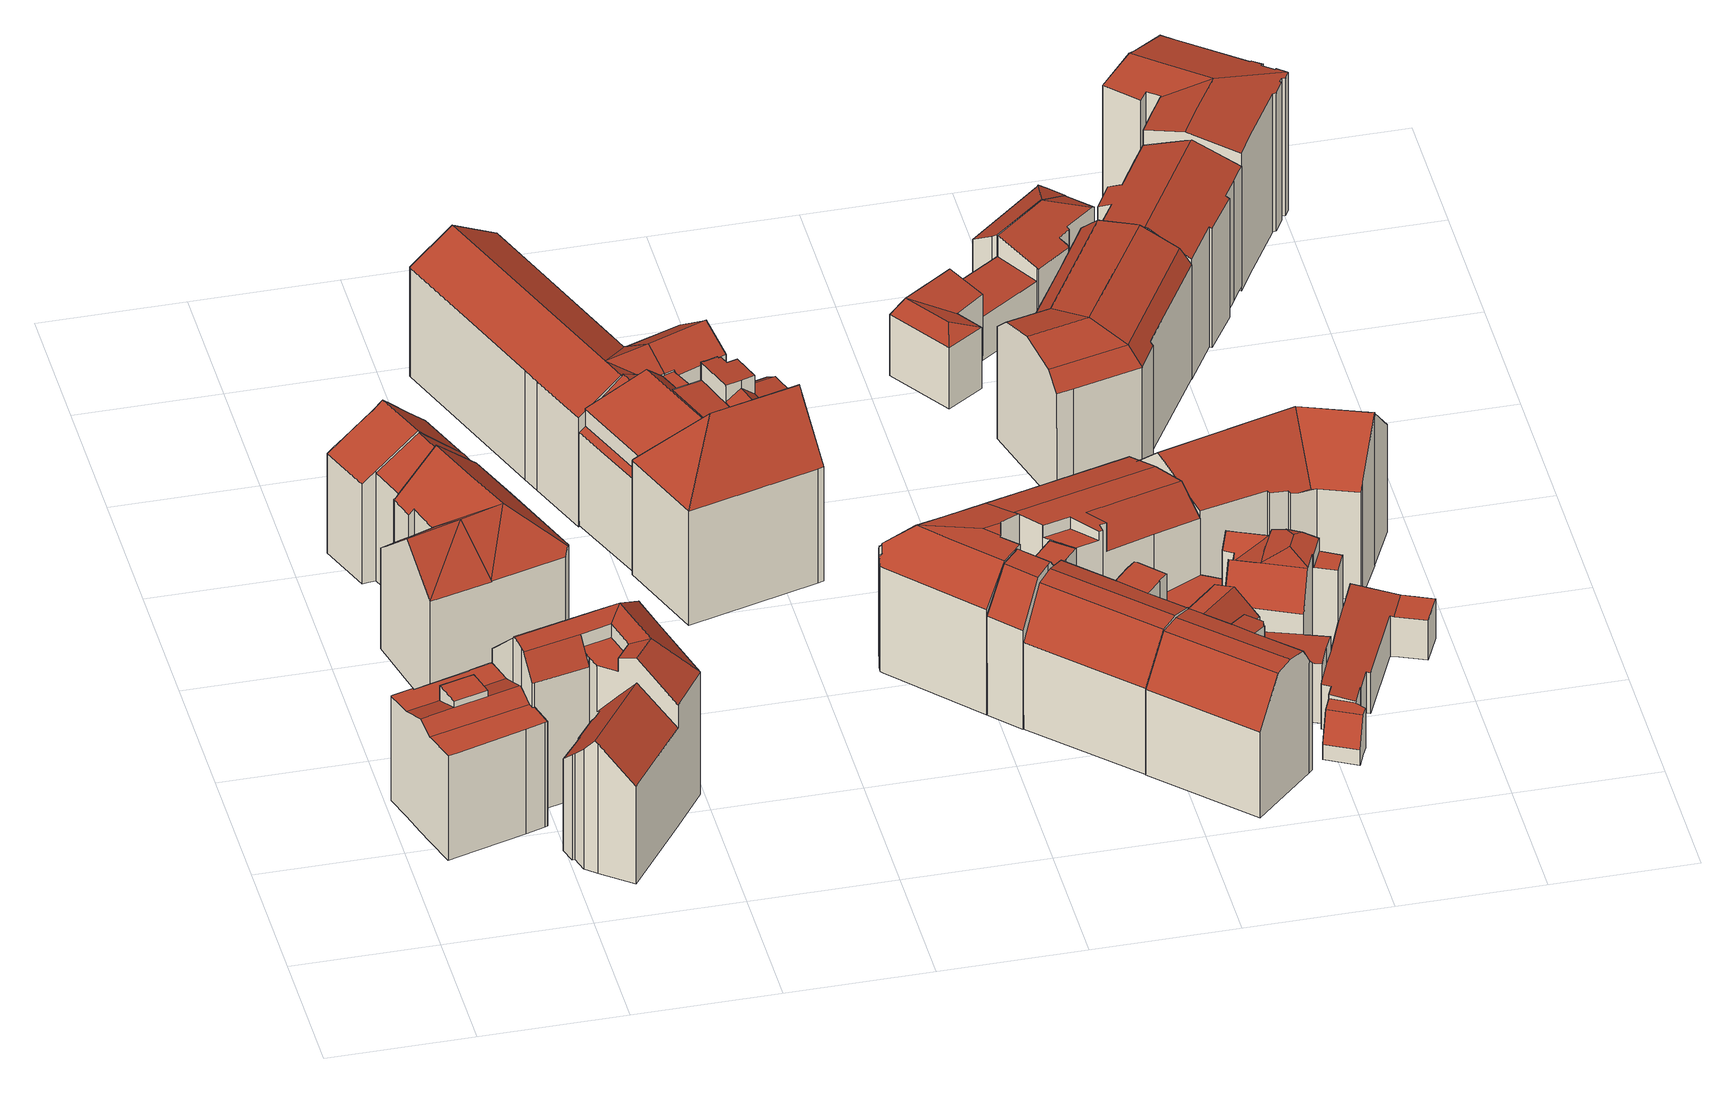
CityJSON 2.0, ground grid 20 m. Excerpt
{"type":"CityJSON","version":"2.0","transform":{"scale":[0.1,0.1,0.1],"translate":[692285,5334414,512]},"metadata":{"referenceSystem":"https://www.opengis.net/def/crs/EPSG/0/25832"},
"CityObjects":{
"building1":{"type":"Building","attributes":{"Gemeindeschluessel":"09162000","HoeheDach":"532.167","HoeheGrund":"513.190","Methode":"2000","NiedrigsteTraufeDesGebaeudes":"529.750","Geometrietyp2DReferenz":"3000","function":"31001_9998","roofType":"1000","measuredHeight":18.98,"storeysAboveGround":5},"geometry":[{"type":"MultiSurface","lod":"2","boundaries":[[[0,1,2,3,4,5,6,7,8,9]],[[10,11,12,13]],[[6,14,15,7]],[[14,16,17,15]],[[18,19,20,21,22,23]],[[13,12,24,25]],[[26,27,11,10]],[[3,28,29,30,31,4]],[[32,33,34,35,36]],[[5,37,38,33,32,14,6]],[[25,29,28,3,2,1,0,9,39,40,41,42,43,44,45,23,22,21,46,47,48,49,50,51,52,53,26,10,13]],[[43,54,55,44]],[[32,56,16,14]],[[45,57,18,23]],[[44,55,57,45]],[[25,24,30,29]],[[42,58,54,43]],[[48,47,46,59,60,61]],[[9,8,62,39]],[[38,52,51,50,34,33]],[[37,27,26,53,52,38]],[[8,7,15,36,35,61,60,59,20,19,18,57,55,54,58,63,64,62]],[[15,17,65,36]],[[41,63,58,42]],[[16,56,65,17]],[[39,62,64,40]],[[4,31,30,24,12,11,27,37,5]],[[35,34,50,49,48,61]],[[40,64,63,41]],[[21,20,59,46]],[[36,65,56,32]]],"semantics":{"surfaces":[{"type":"WallSurface"},{"type":"RoofSurface"},{"type":"GroundSurface"}],"values":[0,0,1,0,0,0,0,0,1,1,2,0,0,0,0,0,0,0,0,0,0,1,0,0,1,0,1,0,0,0,0]}}]},
"building2":{"type":"Building","attributes":{"Gemeindeschluessel":"09162000","HoeheDach":"537.870","HoeheGrund":"513.090","Methode":"2000","NiedrigsteTraufeDesGebaeudes":"527.578","Geometrietyp2DReferenz":"3000","function":"31001_9998","roofType":"3100","measuredHeight":24.78,"storeysAboveGround":5},"geometry":[{"type":"MultiSurface","lod":"2","boundaries":[[[66,67,68,69,70,71]],[[72,73,74,75,76]],[[77,75,74,78,79,80,81,82,83]],[[84,85,66,71]],[[86,87,88,89]],[[90,91,92,93]],[[94,95,96,97]],[[98,99,100,101,102,103,104,69,68,105]],[[106,107,108,76,75,77,83,109,110,92,91,111,112]],[[113,114,101,100,78,74,73]],[[89,88,115,116]],[[117,108,107,118]],[[119,110,109,120]],[[95,121,122,123,105,68,67,66,85,96]],[[113,73,72,124]],[[125,126,127,128,115,129]],[[130,131,99,98,105,123]],[[87,131,130,123,88]],[[97,96,85,84]],[[93,92,110,119]],[[132,106,112,133]],[[128,134,82,81,86,89,116]],[[135,124,72,76,108,117]],[[79,131,87,80]],[[78,100,99,131,79]],[[114,113,124,135,117,118,132,133,136,90,93,119,120,137,138,139,140,141,142,143,94,97,84,71,70,69,104,103,102,101]],[[143,142,144,121,95,94]],[[141,140,125,129,144,142]],[[139,138,134,127,126]],[[127,134,128]],[[139,126,125,140]],[[118,107,106,132]],[[116,115,128]],[[133,112,111,136]],[[137,120,109,83,82,134,138]],[[144,129,115,88,123,122,121]],[[81,80,87,86]],[[136,111,91,90]]],"semantics":{"surfaces":[{"type":"WallSurface"},{"type":"RoofSurface"},{"type":"GroundSurface"}],"values":[0,1,0,0,0,0,0,0,1,0,0,0,0,1,0,1,1,1,0,0,0,1,0,1,1,2,0,0,0,0,0,0,0,0,0,1,0,0]}}]},
"building3":{"type":"Building","attributes":{"Gemeindeschluessel":"09162000","HoeheDach":"535.716","HoeheGrund":"513.120","Methode":"2000","NiedrigsteTraufeDesGebaeudes":"529.094","Geometrietyp2DReferenz":"3000","function":"31001_1000","roofType":"3100","measuredHeight":22.6,"storeysAboveGround":4},"geometry":[{"type":"MultiSurface","lod":"2","boundaries":[[[145,146,147,148,149,150]],[[151,152,153,154]],[[155,156,157,158,159,160,161,162,163,151,154,164,165,166,167,168,169,170,171,172,150,149,148,173,174]],[[175,176,177]],[[170,169,168,178,179,180]],[[181,182,145,150,172,171]],[[180,179,178,183,184,185,186,146,145,182,181]],[[186,185,187,188,189,147,146]],[[189,188,174,173,148,147]],[[190,156,155,174,188,187]],[[177,176,191]],[[170,180,181,171]],[[190,187,185,192]],[[159,158,157,156,190,192,175,177]],[[191,176,193]],[[194,195,165,164]],[[167,166,165,195,184,183,178,168]],[[175,192,185,176]],[[163,196,152,151]],[[197,193,176,195,194,153,152,196]],[[164,154,153,194]],[[195,176,185,184]],[[162,161,160,159,177,191,193,197,196,163]]],"semantics":{"surfaces":[{"type":"WallSurface"},{"type":"GroundSurface"},{"type":"RoofSurface"}],"values":[0,0,1,2,0,0,2,2,0,0,2,0,2,0,2,0,0,2,0,2,0,2,0]}}]},
"building4":{"type":"Building","attributes":{"Gemeindeschluessel":"09162000","HoeheDach":"535.520","HoeheGrund":"513.040","Methode":"2000","NiedrigsteTraufeDesGebaeudes":"528.786","Geometrietyp2DReferenz":"3000","function":"31001_1000","roofType":"3100","measuredHeight":22.48,"storeysAboveGround":4},"geometry":[{"type":"MultiSurface","lod":"2","boundaries":[[[198,199,200,201]],[[202,203,204,205,206,207]],[[208,209,199,198,210,211]],[[212,213,204,203,202,214,215,216,211,210,198,201,217,218]],[[218,219,220,212]],[[217,221,219,218]],[[204,213,212,220,222,205]],[[223,224,225,216,215,214]],[[207,206,205,222,209,208,225,224,223]],[[222,220,219,221,200,199,209]],[[216,225,208,211]],[[202,207,223,214]],[[201,200,221,217]]],"semantics":{"surfaces":[{"type":"WallSurface"},{"type":"GroundSurface"},{"type":"RoofSurface"}],"values":[0,0,0,1,0,0,0,0,2,2,0,0,0]}}]},
"building5":{"type":"Building","attributes":{"Gemeindeschluessel":"09162000","HoeheDach":"535.321","HoeheGrund":"513.120","Methode":"2000","NiedrigsteTraufeDesGebaeudes":"529.625","Geometrietyp2DReferenz":"3000","function":"31001_1000","roofType":"3100","measuredHeight":22.2},"geometry":[{"type":"MultiSurface","lod":"2","boundaries":[[[226,227,220,228,229,230]],[[231,150,232,233,226,230]],[[150,234,235,148,236,237,238,232]],[[239,240,236,148]],[[237,236,240,220,227]],[[235,234,150,231,230,229,228,239,148]],[[233,232,238,237,227,226]],[[228,220,240,239]]],"semantics":{"surfaces":[{"type":"WallSurface"},{"type":"RoofSurface"},{"type":"GroundSurface"}],"values":[0,0,0,0,1,2,1,0]}}]},
"building6":{"type":"Building","attributes":{"Gemeindeschluessel":"09162000","HoeheDach":"534.050","HoeheGrund":"512.701","Methode":"2000","NiedrigsteTraufeDesGebaeudes":"529.891","Geometrietyp2DReferenz":"3000","function":"31001_1000","roofType":"3100","measuredHeight":21.35,"storeysAboveGround":5},"geometry":[{"type":"MultiSurface","lod":"2","boundaries":[[[241,242,243,244]],[[245,246,247,248]],[[249,250,251,252]],[[252,251,253,254]],[[243,255,256,244]],[[246,245,257,254,253,258]],[[259,242,241,260,261,262]],[[249,252,254,257,245,248,263,264,265,259,262,266]],[[267,261,260,244,258,253,251,250]],[[268,256,255,265,264]],[[247,269,263,248]],[[268,269,247,246,258,244,256]],[[263,269,268,264]],[[262,261,267,266]],[[259,265,255,243,242]],[[260,241,244]],[[249,266,267,250]]],"semantics":{"surfaces":[{"type":"RoofSurface"},{"type":"WallSurface"},{"type":"GroundSurface"}],"values":[0,1,1,1,0,1,1,2,0,1,1,0,1,1,1,0,1]}}]},
"building7":{"type":"Building","attributes":{"Gemeindeschluessel":"09162000","HoeheDach":"540.300","HoeheGrund":"512.963","Methode":"2000","NiedrigsteTraufeDesGebaeudes":"527.815","Geometrietyp2DReferenz":"3000","function":"31001_2000","roofType":"3100","measuredHeight":27.34,"storeysAboveGround":7},"geometry":[{"type":"MultiSurface","lod":"2","boundaries":[[[270,271,272,273]],[[274,275,276,277,278,279]],[[280,281,282,283,284]],[[282,285,286,287,283]],[[288,289,290,281,280,291,292,293,294,295,296,297]],[[298,299,300,301,302,303,304,305]],[[306,274,279,307,308,309]],[[310,311,312,313]],[[314,315,316,317]],[[318,319,320,293,292]],[[321,322,317,316,284,283,287,323,324,325,326]],[[327,301,300,328]],[[329,330,331,332]],[[333,297,296,334,335]],[[336,337,338]],[[339,340,276,275]],[[341,342,308,307]],[[286,323,287]],[[343,344,345,346,304,303]],[[347,302,301,327]],[[277,325,324,285,278]],[[286,285,324,323]],[[320,319,348,349]],[[319,318,322,321,310,313,339,275,274,306,350,344,343,347,327,328,351,329,332,348]],[[320,349,294,293]],[[336,290,289,352,337]],[[277,276,340,312,311,326,325]],[[306,309,353,350]],[[315,280,284,316]],[[328,300,299,351]],[[331,330,295,294,349]],[[354,355,271,270]],[[272,342,341,338,337,352,273]],[[335,334,356,357]],[[288,297,354,270]],[[329,351,299,298,356,334,296,295,330]],[[336,338,341,307,279,278,285,282,281,290]],[[298,305,358,359,357,356]],[[333,354,297]],[[272,271,355,359,358,346,345,353,309,308,342]],[[304,346,358,305]],[[350,353,345,344]],[[313,312,340,339]],[[321,326,311,310]],[[332,331,349,348]],[[359,355,354,333,335,357]],[[289,288,270,273]],[[322,318,292,291,314,317]],[[289,273,352]],[[343,303,302,347]],[[314,291,280,315]]],"semantics":{"surfaces":[{"type":"WallSurface"},{"type":"RoofSurface"},{"type":"GroundSurface"}],"values":[0,0,1,1,1,1,0,0,1,0,0,0,0,1,0,0,0,1,0,0,0,1,0,2,1,1,1,0,0,0,1,0,0,1,1,0,1,0,0,1,0,0,0,0,0,0,1,0,0,0,0]}}]},
"building8":{"type":"Building","attributes":{"Gemeindeschluessel":"09162000","HoeheDach":"534.050","HoeheGrund":"513.023","Methode":"2000","NiedrigsteTraufeDesGebaeudes":"529.965","Geometrietyp2DReferenz":"3000","function":"31001_9998","roofType":"3100","measuredHeight":21.03,"storeysAboveGround":5},"geometry":[{"type":"MultiSurface","lod":"2","boundaries":[[[360,361,362,363,364]],[[365,366,361,360]],[[313,367,368,310]],[[310,368,369,321]],[[364,363,367,313]],[[370,371,366,365]],[[243,362,361,366,371]],[[360,364,313,310,321,370,365]],[[321,369,243,371,370]],[[369,368,367,363,362,243]]],"semantics":{"surfaces":[{"type":"WallSurface"},{"type":"RoofSurface"},{"type":"GroundSurface"}],"values":[0,0,0,0,0,0,1,2,0,1]}}]},
"building9":{"type":"Building","attributes":{"Gemeindeschluessel":"09162000","HoeheDach":"535.210","HoeheGrund":"513.204","Methode":"2000","NiedrigsteTraufeDesGebaeudes":"516.965","Geometrietyp2DReferenz":"3000","function":"31001_9998","roofType":"2100","measuredHeight":22.01,"storeysAboveGround":4},"geometry":[{"type":"MultiSurface","lod":"2","boundaries":[[[372,373,374,375,376]],[[377,378,379,380,374,373]],[[381,382,383,384,385]],[[384,383,375,374,380]],[[381,385,379,378]],[[385,384,380,379]],[[386,387,388,389,390,391]],[[392,393,387,386]],[[372,376,394,395,396,397]],[[392,386,391,395,394]],[[396,395,391,390]],[[388,377,373,372,397,389]],[[393,382,381,378,377,388,387]],[[382,393,392,394,376,375,383]],[[396,390,389,397]]],"semantics":{"surfaces":[{"type":"RoofSurface"},{"type":"WallSurface"},{"type":"GroundSurface"}],"values":[0,1,1,0,1,0,1,1,1,0,1,1,2,1,0]}}]},
"building10":{"type":"Building","attributes":{"Gemeindeschluessel":"09162000","HoeheDach":"534.310","HoeheGrund":"513.300","Methode":"2000","NiedrigsteTraufeDesGebaeudes":"527.041","Geometrietyp2DReferenz":"3000","function":"31001_1000","roofType":"3100","measuredHeight":21.01,"storeysAboveGround":4},"geometry":[{"type":"MultiSurface","lod":"2","boundaries":[[[398,399,400,401,402,403,404,405,406]],[[407,408,409,410,411,412]],[[413,414,406,405]],[[415,416,414,413]],[[409,417,418,419,420,421,422,410]],[[399,398,423]],[[424,425,426,427,428,429,430,419,418]],[[431,432,401,400,399,423]],[[423,398,406,414,416,433,434,424]],[[435,430,429,436]],[[437,438,408,407]],[[439,428,427,440]],[[424,434,425]],[[437,441,442,443,444,445,402,401,432,446,447,438]],[[436,429,428,439]],[[445,444,443,442,441,412,411,410,422,421,420,435,436,439,440,448,449,450,415,413,405,404,403,402]],[[446,432,431,423,424,418,417]],[[450,433,416,415]],[[420,419,430,435]],[[440,427,426,448]],[[426,425,434,433,450,449,448]],[[441,437,407,412]],[[438,447,446,417,409,408]]],"semantics":{"surfaces":[{"type":"WallSurface"},{"type":"RoofSurface"},{"type":"GroundSurface"}],"values":[0,0,0,0,0,0,1,1,1,0,1,0,0,0,0,2,1,0,0,0,0,0,1]}}]},
"building11":{"type":"Building","attributes":{"Gemeindeschluessel":"09162000","HoeheDach":"535.470","HoeheGrund":"513.220","Methode":"2000","NiedrigsteTraufeDesGebaeudes":"529.738","Geometrietyp2DReferenz":"3000","function":"31001_9998","roofType":"3100","measuredHeight":22.25,"storeysAboveGround":4},"geometry":[{"type":"MultiSurface","lod":"2","boundaries":[[[451,452,453,454,455,456]],[[457,458,459,460]],[[461,462,463,377]],[[388,464,465,466]],[[387,467,468,469,470,471,472]],[[473,474,475,476,477,478,479,480,456,455,454,481,482,483,484]],[[485,486,466,465,487,488,489]],[[490,491,492]],[[482,481,454,453,493,494]],[[460,495,496,468,467,387,497,388,466,486,485,498,499,461,377,500,378,501,502,503,504,505,506,507,508,494,493,453,452,451,509,510,511,512,457]],[[513,514,463,462,490,492,475]],[[508,483,482,494]],[[515,516,458,457,512,511,510,509,480,479]],[[517,378,500,377,463,514]],[[518,488,487]],[[503,519,520,504]],[[501,378,517,521,522,502]],[[472,471,523,524]],[[507,484,483,508]],[[518,487,465,464,525,526,470,469,527,528,529,516,515,530,531]],[[461,499,498,485,489,491,490,462]],[[502,522,519,503]],[[529,528,532]],[[520,474,473,506,505,504]],[[506,473,484,507]],[[496,495,460,459,532,528,527]],[[532,459,458,516,529]],[[521,517,514,513,475,474,520,519,522]],[[531,530,515,479,478,477]],[[523,526,525,524]],[[451,456,480,509]],[[492,491,489,488,518,531,477,476,475]],[[497,387,472,524,525,464,388]],[[496,527,469,468]],[[471,470,526,523]]],"semantics":{"surfaces":[{"type":"WallSurface"},{"type":"RoofSurface"},{"type":"GroundSurface"}],"values":[0,0,0,0,0,1,0,1,0,2,1,0,0,0,0,0,0,1,0,1,0,0,0,0,0,0,1,1,1,0,0,1,0,0,0]}}]},
"building12":{"type":"Building","attributes":{"Gemeindeschluessel":"09162000","HoeheDach":"533.990","HoeheGrund":"513.193","Methode":"2000","NiedrigsteTraufeDesGebaeudes":"526.832","Geometrietyp2DReferenz":"3000","function":"31001_1000","roofType":"3100","measuredHeight":20.8,"storeysAboveGround":4},"geometry":[{"type":"MultiSurface","lod":"2","boundaries":[[[533,534,535,536]],[[537,535,534,538,539]],[[540,541,542,543,544,545]],[[546,547,548,549,550,551,552,553,554,533,536,555,556,557,558,559]],[[560,561,562,563,564,543,542]],[[540,551,550,541]],[[543,565,566,567,537,539,544]],[[539,568,569,570,571,544]],[[550,549,560,542,541]],[[546,563,562,547]],[[552,571,570,553]],[[555,572,573,556]],[[546,559,574,564,563]],[[553,570,569,554]],[[544,571,545]],[[557,575,576,558]],[[560,549,548,561]],[[552,551,540,545,571]],[[533,554,569,568,538,534]],[[556,573,577,566,565,575,557]],[[547,562,561,548]],[[538,568,539]],[[558,576,574,559]],[[572,578,577,573]],[[578,567,566,577]],[[536,535,537,567,578,572,555]],[[564,574,576,575,565,543]]],"semantics":{"surfaces":[{"type":"WallSurface"},{"type":"RoofSurface"},{"type":"GroundSurface"}],"values":[0,1,1,2,1,0,1,1,0,0,0,0,0,0,0,0,0,0,0,0,0,0,0,1,1,0,1]}}]},
"building13":{"type":"Building","attributes":{"Gemeindeschluessel":"09162000","HoeheDach":"521.474","HoeheGrund":"513.560","Methode":"1000","NiedrigsteTraufeDesGebaeudes":"519.792","Geometrietyp2DReferenz":"3000","function":"31001_2000","roofType":"2100","measuredHeight":7.91},"geometry":[{"type":"MultiSurface","lod":"2","boundaries":[[[579,580,581,582]],[[583,584,585,586,582,581]],[[587,588,580,579]],[[589,590,591,592,593,594]],[[585,584,591,590]],[[595,596,588,587]],[[582,586,585,590,589,594,595,587,579]],[[593,592,591,584,583,581,580,588,596]],[[594,593,596,595]]],"semantics":{"surfaces":[{"type":"WallSurface"},{"type":"GroundSurface"},{"type":"RoofSurface"}],"values":[0,0,0,0,0,0,1,2,0]}}]},
"building14":{"type":"Building","attributes":{"Gemeindeschluessel":"09162000","HoeheDach":"523.770","HoeheGrund":"513.115","Methode":"2000","NiedrigsteTraufeDesGebaeudes":"522.803","Geometrietyp2DReferenz":"3000","function":"31001_1000","roofType":"3100","measuredHeight":10.65,"storeysAboveGround":2},"geometry":[{"type":"MultiSurface","lod":"2","boundaries":[[[597,598,599,600]],[[598,597,601,602,603]],[[598,604,599]],[[605,606,607,608,609]],[[602,610,605,609,603]],[[606,605,610,611]],[[601,597,600,607,606,611]],[[608,607,600,599]],[[604,598,603,609]],[[602,601,611,610]],[[604,609,608,599]]],"semantics":{"surfaces":[{"type":"WallSurface"},{"type":"RoofSurface"},{"type":"GroundSurface"}],"values":[0,0,1,0,1,0,2,0,1,0,1]}}]},
"building15":{"type":"Building","attributes":{"Gemeindeschluessel":"09162000","HoeheDach":"531.420","HoeheGrund":"513.370","Methode":"2000","NiedrigsteTraufeDesGebaeudes":"522.020","Geometrietyp2DReferenz":"3000","function":"31001_9998","roofType":"1000","measuredHeight":18.05,"storeysAboveGround":2},"geometry":[{"type":"MultiSurface","lod":"2","boundaries":[[[612,613,614,615,616,617,618,619,620,621,622,623,624,625,626,627,628,629,630,631,632,633,634,635,636,637,638]],[[639,640,641,642]],[[643,644,645,646,628,627,626,625]],[[647,648,617,616,615,614,649,650,651]],[[652,653,654,655,656,657]],[[658,644,643,659]],[[653,660,654]],[[617,648,661,618]],[[662,663,664,659,643,625,624,623,622]],[[613,612,665,642,641,649,614]],[[647,651,658,659,664]],[[658,666,653,645,644]],[[655,654,660,667,668,640,639,669,638,637,636,635,634,633,632,656]],[[621,670,662,622]],[[671,668,667]],[[620,672,670,621]],[[670,672,673,661,648,663,662]],[[619,673,672,620]],[[618,661,673,619]],[[665,669,639,642]],[[674,671,667,660,653,666,658]],[[638,669,665,612]],[[675,657,656,632,631,630]],[[676,646,645,653,652,657,675]],[[651,650,674,658]],[[629,628,646,676,675,630]],[[648,647,664,663]],[[650,649,641,640,668,671,674]]],"semantics":{"surfaces":[{"type":"GroundSurface"},{"type":"WallSurface"},{"type":"RoofSurface"}],"values":[0,1,1,1,2,2,1,1,1,1,2,2,1,1,2,1,2,1,1,2,2,1,1,2,2,1,1,2]}}]},
"building16":{"type":"Building","attributes":{"Gemeindeschluessel":"09162000","HoeheDach":"520.798","HoeheGrund":"512.421","Methode":"2000","NiedrigsteTraufeDesGebaeudes":"519.278","Geometrietyp2DReferenz":"3000","function":"31001_2000","roofType":"2100","measuredHeight":8.38},"geometry":[{"type":"MultiSurface","lod":"2","boundaries":[[[677,678,679,680]],[[681,682,683,684]],[[684,677,680,681]],[[681,680,679,682]],[[683,678,677,684]],[[682,679,678,683]]],"semantics":{"surfaces":[{"type":"RoofSurface"},{"type":"GroundSurface"},{"type":"WallSurface"}],"values":[0,1,2,2,2,2]}}]},
"building17":{"type":"Building","attributes":{"Gemeindeschluessel":"09162000","HoeheDach":"534.580","HoeheGrund":"513.134","Methode":"2000","NiedrigsteTraufeDesGebaeudes":"530.585","Geometrietyp2DReferenz":"3000","function":"31001_1000","roofType":"3100","measuredHeight":21.45,"storeysAboveGround":4},"geometry":[{"type":"MultiSurface","lod":"2","boundaries":[[[685,686,687,688]],[[689,690,691,692,693]],[[694,695,696,697,698]],[[699,700,690,689]],[[698,697,700,699]],[[701,702,703,704,705]],[[706,707,694,698,699,689,693]],[[706,693,692,708]],[[696,687,686,709,710,697]],[[711,712,713,714]],[[715,708,692,691,716]],[[717,695,694,707]],[[690,718,713,712,716,691]],[[706,708,715,711,714,719,702,701,720,685,688,721,717,707]],[[721,696,695,717]],[[719,722,703,702]],[[720,709,686,685]],[[700,704,703,722,718,690]],[[688,687,696,721]],[[719,714,713,718,722]],[[720,701,705,710,709]],[[715,716,712,711]],[[697,710,705,704,700]]],"semantics":{"surfaces":[{"type":"WallSurface"},{"type":"RoofSurface"},{"type":"GroundSurface"}],"values":[0,1,1,1,1,0,0,0,1,0,0,0,1,2,0,0,0,1,0,0,0,0,1]}}]},
"building18":{"type":"Building","attributes":{"Gemeindeschluessel":"09162000","HoeheDach":"537.662","HoeheGrund":"513.310","Methode":"2000","NiedrigsteTraufeDesGebaeudes":"530.370","Geometrietyp2DReferenz":"3000","function":"31001_1000","roofType":"3100","measuredHeight":24.35,"storeysAboveGround":4},"geometry":[{"type":"MultiSurface","lod":"2","boundaries":[[[723,724,725,726,727,728]],[[729,730,731,732]],[[733,734,735,736]],[[737,738,739,740]],[[741,742,743,744]],[[732,731,742,741]],[[726,725,734,733]],[[743,742,731,730,745,746,747,748,749]],[[750,751,737,740,752,753,754,755,729,732,741,744,756,757,728,727,726,733,736]],[[749,748,734,725,724,723,758]],[[756,744,743,749,758,757]],[[757,758,723,728]],[[759,760,739,738,761,748,747]],[[759,747,746]],[[755,745,730,729]],[[740,739,760,752]],[[736,735,762,750]],[[738,737,751,750,762,761]],[[761,762,735,734,748]],[[755,754,753,752,760,759,746,745]]],"semantics":{"surfaces":[{"type":"WallSurface"},{"type":"RoofSurface"},{"type":"GroundSurface"}],"values":[0,0,0,0,0,0,0,1,2,1,0,0,1,1,0,0,0,0,1,0]}}]},
"building19":{"type":"Building","attributes":{"Gemeindeschluessel":"09162000","HoeheDach":"520.554","HoeheGrund":"513.370","Methode":"2000","NiedrigsteTraufeDesGebaeudes":"515.797","Geometrietyp2DReferenz":"3000","function":"31001_2000","roofType":"1000","measuredHeight":7.18},"geometry":[{"type":"MultiSurface","lod":"2","boundaries":[[[612,763,764,638]],[[765,766,767,768,769,770]],[[771,772,773,774,775]],[[776,772,771,777]],[[778,779,780,781]],[[774,773,772,776,782,783,784,785]],[[786,787,788,789,790,791]],[[764,792,785,784,793,638]],[[794,795,796,797]],[[618,798,763,612]],[[779,796,795,799,800,801,791,790,789,775,774,785,792,764,763,798,802,803,780]],[[777,804,788,787,786,805,806,807,808,809,810,811,812,770,769,768,813,778,781,620,619,618,612,638,793,784,783,782,776]],[[767,797,796,779,778,813,768]],[[804,777,771,775,789,788]],[[814,815,816,794,797,767,766]],[[619,802,798,618]],[[794,816,809,808,807,799,795]],[[809,816,815,810]],[[817,812,811,810,815,814]],[[805,801,800,806]],[[786,791,801,805]],[[817,814,766,765]],[[781,780,803,620]],[[806,800,799,807]],[[620,803,802,619]],[[812,817,765,770]]],"semantics":{"surfaces":[{"type":"WallSurface"},{"type":"RoofSurface"},{"type":"GroundSurface"}],"values":[0,0,1,0,0,0,0,0,0,0,1,2,0,0,1,0,0,0,0,0,0,1,0,0,0,0]}}]},
"building20":{"type":"Building","attributes":{"Gemeindeschluessel":"09162000","HoeheDach":"515.620","HoeheGrund":"513.017","Methode":"2000","NiedrigsteTraufeDesGebaeudes":"515.620","Geometrietyp2DReferenz":"3000","function":"31001_2000","roofType":"1000","measuredHeight":2.6},"geometry":[{"type":"MultiSurface","lod":"2","boundaries":[[[818,819,820,821,822]],[[822,823,824,818]],[[821,825,823,822]],[[823,825,826,827,824]],[[819,827,826,820]],[[818,824,827,819]],[[820,826,825,821]]],"semantics":{"surfaces":[{"type":"GroundSurface"},{"type":"WallSurface"},{"type":"RoofSurface"}],"values":[0,1,1,2,1,1,1]}}]},
"building21":{"type":"Building","attributes":{"Gemeindeschluessel":"09162000","HoeheDach":"524.228","HoeheGrund":"512.206","Methode":"2000","NiedrigsteTraufeDesGebaeudes":"516.568","Geometrietyp2DReferenz":"3000","function":"31001_9998","roofType":"2100","measuredHeight":12.02,"storeysAboveGround":2},"geometry":[{"type":"MultiSurface","lod":"2","boundaries":[[[828,829,830,831]],[[832,833,834,835]],[[833,836,837,838,831,830,839,840,834]],[[840,841,835,834]],[[836,842,843,837]],[[844,845,838,837,843]],[[832,835,841,846,847,842]],[[848,843,842,847]],[[848,849,844,843]],[[833,832,842,836]],[[845,828,831,838]],[[830,829,849,848,847,846,839]],[[849,829,828,845,844]],[[839,846,841,840]]],"semantics":{"surfaces":[{"type":"WallSurface"},{"type":"GroundSurface"},{"type":"RoofSurface"}],"values":[0,0,1,0,0,0,2,2,0,0,0,0,2,0]}}]},
"building22":{"type":"Building","attributes":{"Gemeindeschluessel":"09162000","HoeheDach":"524.247","HoeheGrund":"512.421","Methode":"2000","NiedrigsteTraufeDesGebaeudes":"516.569","Geometrietyp2DReferenz":"3000","function":"31001_9998","roofType":"2100","measuredHeight":11.83,"storeysAboveGround":2},"geometry":[{"type":"MultiSurface","lod":"2","boundaries":[[[850,851,852,829]],[[853,854,855,856]],[[857,851,850,856,855,858,859,860]],[[861,862,863,864]],[[865,866,867,862,861,868,859,858,869,846]],[[865,846,682,683]],[[855,854,869,858]],[[863,870,871,683,682,852,851,857,860,872,864]],[[871,866,865,683]],[[863,862,867,870]],[[869,854,853,829,852,682,846]],[[860,859,868,872]],[[850,829,853,856]],[[870,867,866,871]],[[872,868,861,864]]],"semantics":{"surfaces":[{"type":"WallSurface"},{"type":"RoofSurface"},{"type":"GroundSurface"}],"values":[0,0,0,0,1,0,1,2,0,0,0,0,1,0,0]}}]},
"building23":{"type":"Building","attributes":{"Gemeindeschluessel":"09162000","HoeheDach":"534.630","HoeheGrund":"512.860","Methode":"2000","NiedrigsteTraufeDesGebaeudes":"531.334","Geometrietyp2DReferenz":"3000","function":"31001_9998","roofType":"3100","measuredHeight":21.77,"storeysAboveGround":5},"geometry":[{"type":"MultiSurface","lod":"2","boundaries":[[[873,874,875,876]],[[877,878,879,880,874,873]],[[881,882,883,884,885,886]],[[887,888,889,890]],[[891,892,893,894]],[[895,896,879,878]],[[882,881,897,898,899,891,894,900,901,902,895,878,877,873,876,903,887,890,904,905,906,883]],[[894,893,907,900]],[[881,886,908,897]],[[897,908,909,898]],[[907,893,892,910,909,908,886,885,884,911,912,913]],[[914,911,884,883,906,905,904,915]],[[916,913,912,911,914,915,889,888,917,875,874,880,879,896]],[[917,888,887,903,876,875]],[[898,909,910,899]],[[901,900,907,913,916,902]],[[902,916,896,895]],[[890,889,915,904]],[[899,910,892,891]]],"semantics":{"surfaces":[{"type":"WallSurface"},{"type":"GroundSurface"},{"type":"RoofSurface"}],"values":[0,0,0,0,0,0,1,0,0,0,2,0,2,0,0,0,0,0,0]}}]},
"building24":{"type":"Building","attributes":{"Gemeindeschluessel":"09162000","HoeheDach":"514.099","HoeheGrund":"512.612","Methode":"2000","NiedrigsteTraufeDesGebaeudes":"513.590","Geometrietyp2DReferenz":"3000","function":"31001_2000","roofType":"1000","measuredHeight":1.49},"geometry":[{"type":"MultiSurface","lod":"2","boundaries":[[[918,919,920,921]],[[922,921,920,923]],[[924,919,918,925]],[[925,918,921,922]],[[922,923,924,925]],[[923,920,919,924]]],"semantics":{"surfaces":[{"type":"RoofSurface"},{"type":"WallSurface"},{"type":"GroundSurface"}],"values":[0,1,1,1,2,1]}}]},
"building25":{"type":"Building","attributes":{"Gemeindeschluessel":"09162000","HoeheDach":"535.572","HoeheGrund":"512.190","Methode":"1000","NiedrigsteTraufeDesGebaeudes":"534.048","Geometrietyp2DReferenz":"3000","function":"31001_1000","roofType":"3100","measuredHeight":23.38,"storeysAboveGround":5},"geometry":[{"type":"MultiSurface","lod":"2","boundaries":[[[926,927,928,929]],[[930,931,932,933,934,935,936,937,938,926,929,939,940,941,942,943,944,945,946,947,948,949,950,951,952,953,954,955,956,957]],[[950,958,959,951]],[[941,960,961,942]],[[962,958,950,949,948,963]],[[942,961,964,943]],[[930,965,966,931]],[[967,968,969,970,971,928,927]],[[972,973,957,956,955,974]],[[934,975,976,935]],[[951,959,977,952]],[[932,978,979,933]],[[957,973,965,930]],[[980,964,961,960,970,969,981,982,983]],[[933,979,975,934]],[[983,982,984,947,946,945]],[[928,971,970,960,941,940,939,929]],[[937,936,935,976,985,986]],[[947,984,963,948]],[[931,966,978,932]],[[944,943,964,980,983,945]],[[953,987,988,954]],[[986,985,976,975,979,978,966,965,973,972,969,968,967]],[[938,937,986,967,927,926]],[[954,988,974,955]],[[952,977,987,953]],[[981,969,972,974,988,987,977,959,958,962,963,984,982]]],"semantics":{"surfaces":[{"type":"WallSurface"},{"type":"GroundSurface"},{"type":"RoofSurface"}],"values":[0,1,0,0,0,0,0,2,0,0,0,0,0,2,0,0,0,0,0,0,0,0,2,0,0,0,2]}}]}
},
"vertices":[
[17,263,12],[27,226,12],[34,204,12],[47,159,12],[47,159,178],[34,204,178],[27,226,192],[17,263,178],[6,299,178],[6,299,12],[178,235,12],[178,235,178],[187,201,178],[187,201,12],[74,239,192],[64,276,178],[74,239,202],[64,276,202],[142,338,178],[149,340,178],[150,340,178],[150,340,12],[149,340,12],[142,338,12],[184,200,178],[184,200,12],[175,235,12],[175,235,178],[61,163,12],[156,191,12],[156,191,178],[61,163,178],[121,252,192],[167,265,192],[162,284,184],[157,302,178],[111,289,178],[173,242,178],[167,263,191],[6,300,12],[9,301,12],[36,309,12],[37,307,12],[115,329,12],[115,330,12],[118,331,12],[150,339,12],[149,338,12],[147,338,12],[157,302,12],[162,284,12],[167,265,12],[167,263,12],[173,242,12],[115,329,178],[115,330,178],[121,252,202],[118,331,178],[37,307,178],[150,339,178],[149,338,178],[147,338,178],[6,300,178],[36,309,178],[9,301,178],[111,289,202],
[253,365,202],[295,376,202],[349,391,201],[349,391,11],[295,376,11],[253,365,11],[227,90,217],[269,57,166],[349,164,167],[303,200,220],[224,93,220],[283,216,191],[349,164,203],[303,200,259],[283,216,251],[283,216,230],[259,235,230],[259,235,156],[150,339,11],[150,339,201],[303,243,230],[303,243,251],[291,289,251],[291,289,230],[223,183,11],[223,183,158],[247,214,159],[247,214,11],[162,284,11],[162,284,255],[147,338,201],[147,338,11],[364,334,205],[392,225,204],[392,223,204],[392,223,11],[392,225,11],[364,334,11],[350,388,11],[350,388,205],[201,125,178],[205,125,180],[211,103,201],[261,225,164],[253,215,164],[225,181,161],[195,147,157],[269,57,11],[349,164,11],[248,277,251],[248,277,230],[211,103,11],[205,125,11],[253,215,11],[261,225,11],[162,281,259],[285,313,259],[310,320,259],[227,90,11],[175,235,217],[178,235,216],[254,254,215],[251,264,230],[169,257,251],[316,295,259],[331,237,259],[201,125,11],[195,147,11],[254,254,230],[224,93,11],[225,181,11],[259,235,11],[254,254,11],[178,235,11],[175,235,11],[169,257,11],[167,263,11],[162,281,11],[167,263,253],
[113,707,185],[166,728,237],[224,751,181],[224,751,11],[166,728,11],[113,707,11],[95,624,11],[95,624,174],[103,619,180],[103,619,11],[294,543,11],[289,531,11],[185,503,11],[185,502,11],[99,479,11],[84,542,11],[70,605,11],[70,606,11],[67,617,11],[104,614,11],[139,624,11],[137,631,11],[137,632,11],[124,672,11],[121,671,11],[116,669,11],[105,704,11],[108,705,11],[252,678,11],[298,555,11],[185,502,181],[160,567,237],[99,479,181],[124,672,183],[121,671,180],[116,669,176],[105,704,178],[108,705,180],[137,632,181],[137,631,181],[220,587,237],[194,655,237],[294,543,189],[298,555,181],[252,678,181],[289,531,181],[84,542,237],[185,503,181],[70,605,181],[104,614,184],[139,624,187],[67,617,171],[70,606,180],
[131,841,10],[131,841,227],[157,848,202],[157,848,10],[76,757,10],[84,758,10],[94,759,10],[94,759,184],[84,758,176],[76,757,168],[108,836,222],[122,839,235],[122,839,10],[108,836,10],[160,765,10],[151,764,10],[48,831,10],[56,832,10],[70,833,10],[183,860,10],[214,779,10],[214,779,176],[160,765,227],[183,860,176],[151,764,235],[48,831,168],[56,832,176],[70,833,188],
[94,759,182],[152,764,233],[160,765,11],[152,764,11],[94,759,11],[109,717,11],[113,707,182],[109,717,182],[158,725,11],[165,728,11],[224,751,176],[165,728,233],[158,725,226],[214,779,11],[214,779,177],
[474,854,195],[496,863,195],[483,896,220],[421,873,220],[362,1222,7],[362,1222,179],[393,1140,179],[393,1140,7],[329,929,7],[329,929,180],[238,1173,180],[238,1173,7],[237,1176,180],[237,1176,7],[464,948,181],[464,949,180],[345,1216,7],[298,1198,220],[496,863,7],[434,839,220],[373,815,180],[373,815,7],[454,974,7],[463,950,7],[464,948,7],[339,902,7],[339,902,180],[463,950,180],[454,974,180],
[561,712,271],[561,712,283],[539,706,283],[539,706,257],[516,794,10],[532,801,10],[532,801,192],[517,795,192],[517,795,195],[516,794,196],[427,703,190],[503,670,261],[456,791,261],[382,819,191],[382,819,190],[492,858,195],[445,819,221],[396,824,191],[570,681,271],[544,685,257],[506,674,257],[418,701,190],[419,700,192],[416,699,192],[508,659,278],[632,693,278],[627,709,254],[586,698,254],[609,776,216],[606,790,206],[600,789,206],[599,789,206],[593,787,206],[568,780,206],[549,775,206],[553,760,216],[526,771,10],[526,772,195],[526,772,276],[526,771,276],[510,868,10],[510,868,192],[512,862,192],[512,862,10],[418,701,158],[427,703,163],[382,819,163],[373,815,158],[419,700,10],[415,698,10],[415,698,190],[496,863,10],[373,815,10],[437,840,221],[491,861,195],[491,861,192],[496,863,192],[599,789,10],[600,789,10],[649,628,10],[649,628,191],[641,626,191],[641,626,10],[580,718,252],[615,754,249],[574,743,249],[481,757,249],[522,768,249],[522,768,201],[535,807,10],[535,807,192],[522,771,200],[522,771,276],[568,780,10],[546,774,10],[546,774,276],[549,775,276],[593,787,10],[460,576,10],[460,576,191],[545,777,10],[606,790,10],[539,706,255],[545,777,276],[580,718,254],[580,718,283],[609,776,233],[568,764,233],[553,760,278],[568,764,278],
[563,934,10],[563,934,215],[566,928,220],[583,890,190],[583,890,10],[544,978,10],[544,978,180],[512,862,189],[510,868,194],[496,863,194],[464,948,10],[464,948,180],
[843,357,219],[841,354,224],[836,350,232],[871,313,232],[877,320,219],[841,354,12],[785,302,12],[785,302,169],[814,329,228],[823,261,12],[866,308,12],[866,308,231],[849,290,228],[823,261,169],[916,362,210],[916,362,12],[879,394,12],[879,394,50],[887,386,50],[887,386,210],[898,342,210],[898,342,12],[877,320,210],[852,347,210],[852,347,50],[843,357,50],
[1001,259,218],[1001,259,174],[1039,218,176],[1042,215,176],[1042,215,13],[1039,218,13],[1001,259,13],[1000,260,13],[1000,260,218],[823,261,150],[851,292,218],[866,308,222],[866,308,13],[851,292,13],[823,261,13],[1013,273,13],[1013,273,218],[983,305,13],[983,305,218],[870,312,223],[889,332,218],[898,342,198],[898,342,13],[889,332,13],[870,312,13],[981,238,218],[947,274,218],[968,297,169],[967,295,172],[943,322,170],[928,328,180],[922,326,188],[917,322,197],[1021,198,218],[1023,197,218],[979,307,218],[968,297,218],[917,322,13],[922,326,13],[952,131,150],[982,159,218],[928,328,13],[943,322,13],[952,131,13],[982,159,13],[998,174,13],[1002,178,13],[1023,197,13],[1002,178,223],[998,174,222],[967,295,13],[968,297,13],[979,307,13],
[735,471,12],[735,473,12],[735,474,12],[735,474,177],[735,473,178],[735,471,182],[1092,421,12],[1092,421,184],[1027,403,183],[1027,403,12],[820,376,12],[820,376,235],[841,354,235],[879,394,230],[855,419,233],[855,419,12],[948,370,12],[953,371,12],[953,371,226],[948,370,226],[948,370,211],[916,362,211],[682,448,193],[681,441,201],[723,431,230],[762,441,230],[820,456,230],[879,472,230],[1020,510,230],[997,539,183],[693,462,178],[684,460,178],[681,459,179],[679,449,191],[827,407,12],[854,419,12],[854,419,233],[854,419,234],[827,407,234],[821,378,235],[827,404,235],[803,398,235],[693,462,12],[684,460,12],[961,384,12],[951,382,12],[880,393,12],[827,404,12],[821,378,12],[815,331,12],[677,418,12],[674,422,12],[675,432,12],[679,432,12],[681,441,12],[682,448,12],[679,449,12],[681,459,12],[997,539,12],[1020,510,12],[1047,477,12],[1073,444,12],[763,387,230],[815,331,230],[1047,477,234],[1073,444,230],[785,302,179],[850,424,233],[675,432,189],[679,432,192],[677,418,179],[674,422,179],[918,403,211],[880,393,211],[880,393,230],[918,403,230],[951,382,227],[961,384,227],[939,408,230],[909,440,234],[849,425,233],[961,384,181],
[1161,93,12],[1161,93,182],[1156,88,191],[1156,88,12],[1145,77,216],[1110,142,184],[1094,127,216],[1080,171,185],[1073,179,184],[1077,181,178],[1040,182,216],[1069,153,216],[1091,173,172],[1121,216,12],[1099,197,12],[1097,198,12],[1082,183,12],[1073,179,12],[1080,171,12],[1091,173,12],[1111,153,12],[1109,143,12],[1073,9,12],[952,131,12],[1042,215,12],[1056,228,12],[1068,240,12],[1082,183,175],[1097,198,177],[1099,197,173],[1121,216,172],[1091,229,216],[1024,198,216],[1003,178,220],[1124,57,220],[1110,142,214],[1109,143,214],[1111,153,213],[1091,173,213],[1073,9,148],[952,131,148],[1068,240,216],[1042,215,216],[1056,228,216],[982,159,216],[1103,37,216],
[1125,402,16],[1125,402,95],[1108,367,84],[1108,367,16],[1109,367,84],[1122,360,84],[1122,360,16],[1109,367,16],[1092,421,16],[1092,421,95],[1099,346,16],[1113,339,16],[1113,339,78],[1099,346,78],[1053,372,78],[1053,372,16],[1027,403,16],[1027,403,82],
[938,978,11],[938,978,108],[888,945,108],[888,945,11],[915,1013,11],[915,1013,108],[915,1012,108],[897,986,118],[924,1095,118],[924,1095,11],[830,1031,11],[830,1031,108],[855,1048,118],[955,1044,109],[955,1044,11],
[1243,296,14],[1214,309,14],[1212,310,14],[1201,284,14],[1200,283,14],[1187,252,14],[1219,237,14],[1208,214,14],[1195,183,14],[1121,216,14],[1068,240,14],[1093,295,14],[1106,325,14],[1113,339,14],[1118,350,14],[1118,351,14],[1122,360,14],[1121,360,14],[1108,367,14],[1117,385,14],[1125,402,14],[1137,395,14],[1174,374,14],[1191,364,14],[1209,353,14],[1229,342,14],[1256,326,14],[1229,342,167],[1229,342,187],[1214,309,187],[1214,309,167],[1113,339,173],[1118,350,162],[1118,351,162],[1122,360,169],[1187,252,139],[1187,252,107],[1212,310,187],[1201,284,187],[1200,283,187],[1130,379,187],[1168,362,187],[1174,374,176],[1137,395,172],[1125,402,171],[1117,385,187],[1144,308,187],[1106,325,187],[1174,374,187],[1219,237,109],[1068,240,100],[1093,295,100],[1093,295,139],[1243,296,167],[1155,334,187],[1191,364,192],[1209,353,192],[1256,326,167],[1121,216,104],[1197,348,194],[1195,183,109],[1208,214,109],[1186,324,194],[1108,367,170],[1121,360,169],
[955,1044,73],[1039,1102,73],[998,1145,88],[924,1095,88],[924,1095,4],[998,1145,4],[1039,1102,4],[955,1044,4],
[1114,791,11],[1114,791,191],[1117,788,187],[1117,788,11],[939,848,211],[1001,863,211],[984,885,187],[956,876,189],[933,870,189],[974,717,186],[997,723,186],[1093,747,186],[1079,765,211],[969,738,211],[954,793,226],[1040,814,226],[1156,982,11],[1141,996,11],[1141,996,224],[1147,990,226],[1156,982,223],[933,870,11],[974,717,11],[956,876,11],[1203,937,191],[1190,949,211],[1037,969,11],[1037,969,188],[1085,1050,188],[1085,1050,11],[987,886,11],[987,886,189],[997,723,11],[1103,1032,211],[1104,1030,11],[1203,937,11],[1093,747,11],[1104,1030,212],
[1133,578,184],[1183,592,184],[1231,606,184],[1231,606,13],[1183,592,13],[1133,578,13],[1213,447,13],[1213,447,188],[1188,443,192],[1188,443,13],[1241,609,13],[1241,609,184],[1369,560,184],[1369,560,13],[1307,434,13],[1307,434,191],[1304,428,184],[1304,428,13],[1185,445,13],[1185,445,194],[1092,421,196],[1092,421,13],[1216,445,186],[1226,445,184],[1243,450,184],[1242,530,257],[1049,475,257],[1338,496,13],[1337,494,13],[1251,448,13],[1250,448,13],[1226,445,13],[1216,445,13],[1049,475,13],[997,539,13],[997,539,184],[1250,448,184],[1251,448,184],[1337,494,257],[1338,496,254],
[1243,296,86],[1256,326,86],[1178,109,38],[1187,130,77],[1191,139,77],[1191,139,14],[1187,130,14],[1178,109,14],[1357,283,77],[1377,325,77],[1353,336,77],[1336,344,77],[1317,300,77],[1377,325,14],[1357,283,14],[1203,166,14],[1203,166,84],[1191,172,85],[1191,172,14],[1353,336,14],[1336,344,14],[1276,371,14],[1276,371,86],[1260,190,14],[1311,301,14],[1312,302,14],[1312,302,78],[1311,301,78],[1260,190,78],[1257,326,86],[1257,326,14],[1228,134,77],[1228,134,79],[1196,151,84],[1196,151,77],[1219,237,85],[1240,162,79],[1241,161,79],[1255,192,79],[1208,214,85],[1195,183,85],[1317,300,14],[1255,192,14],[1241,161,14],[1240,162,14],[1228,134,14],[1228,133,14],[1237,120,14],[1231,107,14],[1222,86,14],[1196,151,14],[1231,107,77],[1237,120,77],[1228,133,77],[1222,86,38],
[1016,982,10],[1032,1017,10],[1069,1069,10],[1085,1050,10],[1037,969,10],[1037,969,36],[1016,982,36],[1085,1050,36],[1069,1069,36],[1032,1017,36],
[1131,1263,46],[1135,1259,46],[1135,1259,2],[1131,1263,2],[1078,1264,99],[1078,1264,2],[972,1173,2],[972,1173,99],[1080,1266,2],[1089,1258,2],[1116,1281,2],[998,1145,2],[992,1151,2],[992,1151,117],[1080,1266,99],[1089,1258,99],[1089,1258,51],[1116,1281,46],[998,1145,122],[1070,1205,122],[1108,1237,99],[1108,1237,51],
[1165,1224,46],[1165,1224,4],[1135,1259,4],[1107,1236,51],[1107,1236,100],[1138,1203,100],[1138,1203,51],[1136,1201,4],[1135,1200,102],[1094,1168,102],[1094,1168,4],[1080,1150,100],[1088,1141,95],[1088,1141,4],[1080,1150,4],[1039,1102,95],[1041,1099,94],[1089,1137,93],[1096,1164,100],[1069,1205,122],[1089,1137,4],[1041,1099,4],[1096,1164,4],
[1114,1082,9],[1114,1082,193],[1136,1120,193],[1136,1120,9],[1123,1076,9],[1130,1073,9],[1130,1073,201],[1123,1076,198],[1293,1086,9],[1302,1102,9],[1310,1114,9],[1310,1114,200],[1302,1102,200],[1293,1086,200],[1153,1111,9],[1153,1111,201],[1181,1158,201],[1181,1158,9],[1240,999,9],[1240,999,200],[1203,937,200],[1203,937,9],[1104,1030,9],[1104,1030,201],[1276,1058,9],[1280,1054,9],[1244,997,9],[1156,982,9],[1153,984,9],[1141,996,9],[1146,1114,9],[1198,1186,9],[1245,1156,9],[1253,1150,9],[1156,982,225],[1276,1058,200],[1280,1054,198],[1244,997,198],[1253,1150,226],[1252,1149,226],[1153,984,226],[1245,1156,222],[1198,1186,201],[1141,996,220],[1146,1114,198],
[1198,1186,21],[1215,1215,20],[1198,1232,16],[1176,1211,16],[1176,1211,6],[1198,1232,6],[1215,1215,6],[1198,1186,6],
[1198,1186,2],[1198,1186,225],[1215,1215,225],[1215,1215,2],[1401,1257,2],[1396,1257,2],[1392,1251,2],[1394,1248,2],[1382,1228,2],[1377,1227,2],[1327,1144,2],[1310,1114,2],[1246,1155,2],[1224,1230,2],[1235,1248,2],[1237,1251,2],[1220,1263,2],[1210,1250,2],[1210,1251,2],[1170,1292,2],[1215,1334,2],[1223,1341,2],[1267,1382,2],[1282,1369,2],[1365,1301,2],[1367,1303,2],[1380,1292,2],[1377,1289,2],[1392,1277,2],[1394,1279,2],[1406,1269,2],[1407,1268,2],[1365,1301,221],[1367,1303,220],[1237,1251,225],[1220,1263,225],[1282,1369,221],[1267,1382,221],[1210,1250,222],[1401,1257,221],[1396,1257,221],[1246,1155,236],[1268,1193,236],[1307,1257,236],[1235,1248,225],[1224,1230,225],[1406,1269,221],[1407,1268,220],[1394,1279,221],[1382,1228,221],[1377,1227,221],[1380,1292,221],[1392,1251,221],[1394,1248,221],[1210,1251,222],[1245,1309,236],[1215,1334,236],[1170,1292,223],[1223,1341,233],[1327,1144,221],[1310,1114,221],[1377,1289,221],[1392,1277,221]
]}
